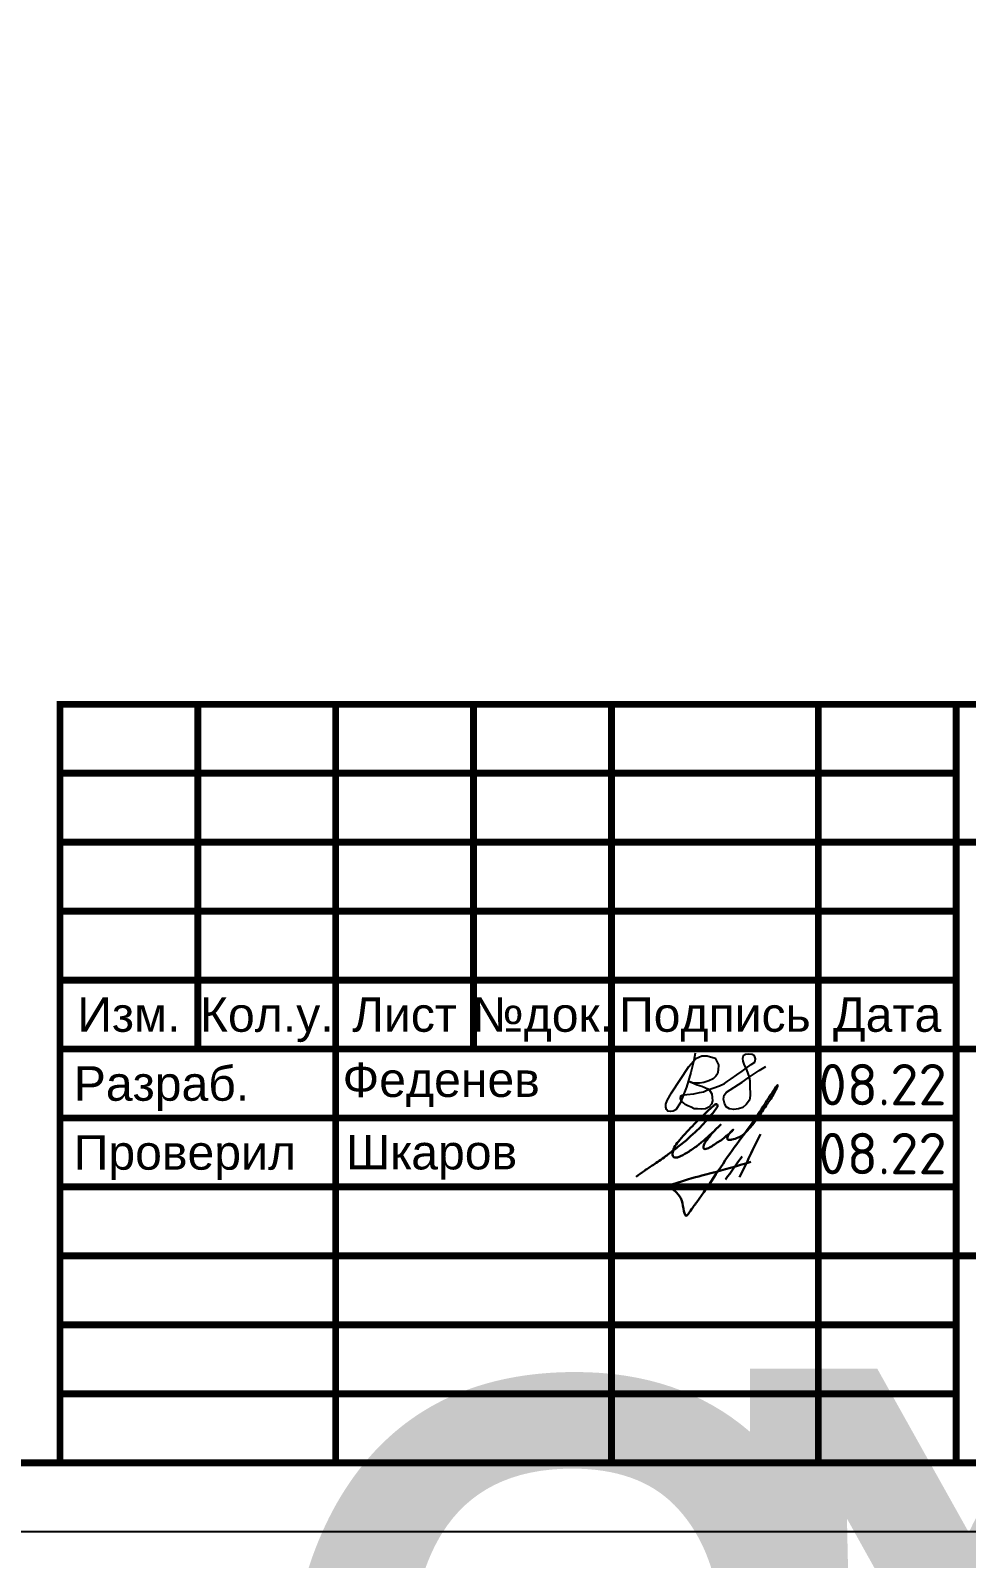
# Model space of a CAD drawing. Header units: millimetres. Extents: x 1642 to 8783, y 1095 to 5441.
# Drawn here: x 5523.9 to 5591.8, y 1172.4 to 1283.2 of the extents above; entities that cross this region are included whole.
import ezdxf
from ezdxf.enums import TextEntityAlignment as Align

# ---------------------------------------------------------------- set-up
doc = ezdxf.new("R2018")
doc.units = ezdxf.units.MM
doc.layers.add('Размерный', color=4, linetype='Continuous', lineweight=30)
doc.layers.add('Размеры на чертеже', color=250, linetype='Continuous', lineweight=25)
doc.layers.add('рамка', color=7, linetype='Continuous')
doc.styles.add('-ISOCPEUR-', font='isocpeur.ttf')
doc.styles.get("Standard").update_dxf_attribs({"font": 'arial.ttf'})

# ---------------------------------------------------------------- blocks, each defined once
blk = doc.blocks.new('*U307')
blk.add_attdef('РАЗРАБОТАЛ', text='', height=2.5).set_placement((721.5, -264.22), align=Align.MIDDLE_LEFT)
at = {"flags": 8}
for tag, height, p in [('ДАТА', 2.5, (761.07, -264.4)), ('ЛИСТ', 3, (857.39, -271.92)), ('ЛИСТОВ', 3, (874.89, -271.92))]:
    blk.add_attdef(tag, text='', height=height, dxfattribs=at).set_placement(p, align=Align.MIDDLE_CENTER)
blk.add_attdef('ПРОВЕРИЛ', (721.75, -270.73), '', height=2.5)
at = {"lineweight": 30, "flags": 104}
for tag, p in [('ТЕПЛОВЫЕ_СЕТИ', (801, -269.5)), ('ИМЯ_ЧЕРТЕЖА', (801, -284.5))]:
    blk.add_attdef(tag, text='', height=3, dxfattribs=at).set_placement(p, align=Align.MIDDLE_CENTER)
at = {"style": '-ISOCPEUR-', "flags": 8}
blk.add_attdef('ФОРМАТ', text='', height=3, dxfattribs=at).set_placement((851.97, -294.75), align=Align.MIDDLE_CENTER)
blk = doc.blocks.new('*U306')
blk.add_attdef('РАЗРАБОТАЛ', text='', height=2.5).set_placement((424.5, -264.22), align=Align.MIDDLE_LEFT)
at = {"flags": 8}
for tag, height, p in [('ДАТА', 2.5, (464.07, -264.4)), ('ЛИСТ', 3, (560.39, -271.92)), ('ЛИСТОВ', 3, (577.89, -271.92))]:
    blk.add_attdef(tag, text='', height=height, dxfattribs=at).set_placement(p, align=Align.MIDDLE_CENTER)
blk.add_attdef('ПРОВЕРИЛ', (424.75, -270.73), '', height=2.5)
at = {"lineweight": 30, "flags": 104}
for tag, p in [('ТЕПЛОВЫЕ_СЕТИ', (504, -269.5)), ('ИМЯ_ЧЕРТЕЖА', (504, -284.5))]:
    blk.add_attdef(tag, text='', height=3, dxfattribs=at).set_placement(p, align=Align.MIDDLE_CENTER)
at = {"style": '-ISOCPEUR-', "flags": 8}
blk.add_attdef('ФОРМАТ', text='', height=3, dxfattribs=at).set_placement((554.97, -294.75), align=Align.MIDDLE_CENTER)
blk = doc.blocks.new('*U305')
blk.add_lwpolyline([(0, 0), (420, 0), (420, -297), (0, -297)], close=True)
at = {"const_width": 0.5}
blk.add_lwpolyline([(20, -5), (415, -5), (415, -292), (20, -292)], close=True, dxfattribs=at)
for points in [[(230, -292), (230, -237), (415, -237)], [(240, -237), (240, -262)], [(250, -237), (250, -292)], [(260, -237), (260, -262)], [(270, -237), (270, -292)], [(285, -237), (285, -292)], [(295, -237), (295, -292)], [(230, -242), (295, -242)], [(230, -247), (295, -247)], [(295, -247), (415, -247)], [(230, -252), (295, -252)], [(230, -257), (295, -257)], [(230, -262), (415, -262)], [(230, -267), (295, -267)], [(230, -272), (295, -272)], [(230, -277), (295, -277)], [(295, -277), (415, -277)], [(230, -282), (295, -282)], [(230, -287), (295, -287)]]:
    blk.add_lwpolyline(points, dxfattribs=at)
for s, p in [('Изм.', (235, -259.5)), ('Кол.у.', (245, -259.5)), ('Лист', (255, -259.5)), ('№док.', (265, -259.5)), ('Подпись', (277.5, -259.5)), ('Дата', (290, -259.5))]:
    blk.add_text(s, height=2.5).set_placement(p, align=Align.MIDDLE_CENTER)
for s, p in [('Разраб.', (231, -264.5)), ('Проверил', (231, -269.5))]:
    blk.add_text(s, height=2.5).set_placement(p, align=Align.MIDDLE_LEFT)
blk.add_attdef('РАЗРАБОТАЛ', text='', height=2.5).set_placement((250.5, -264.22), align=Align.MIDDLE_LEFT)
at = {"flags": 8}
for tag, height, p in [('ДАТА', 2.5, (290.07, -264.4)), ('ЛИСТ', 3, (386.39, -271.92)), ('ЛИСТОВ', 3, (403.89, -271.92))]:
    blk.add_attdef(tag, text='', height=height, dxfattribs=at).set_placement(p, align=Align.MIDDLE_CENTER)
blk.add_attdef('ПРОВЕРИЛ', (250.75, -270.73), '', height=2.5)
at = {"lineweight": 30, "flags": 104}
for tag, p in [('ТЕПЛОВЫЕ_СЕТИ', (330, -269.5)), ('ИМЯ_ЧЕРТЕЖА', (330, -284.5))]:
    blk.add_attdef(tag, text='', height=3, dxfattribs=at).set_placement(p, align=Align.MIDDLE_CENTER)
at = {"style": '-ISOCPEUR-', "flags": 8}
blk.add_attdef('ФОРМАТ', text='', height=3, dxfattribs=at).set_placement((380.97, -294.75), align=Align.MIDDLE_CENTER)
blk = doc.blocks.new('подпись')
at = {"lineweight": 30}
for points in [[(-0.82, -1.23), (-0.21, -0.8), (0.43, -0.36), (0.86, -0.08), (1.32, 0.25), (2, 0.77), (2.8, 1.4), (3.27, 1.83), (3.84, 2.36), (4.46, 3.07), (5.01, 3.73), (5.08, 3.95), (5.01, 4.03), (4.91, 4), (4.76, 3.88), (4.33, 3.49), (3.4, 2.58), (2.34, 1.43), (1.83, 0.48), (1.87, 0.23), (1.99, 0.16), (2.17, 0.16), (2.41, 0.25), (3.02, 0.6), (3.71, 1.09), (4.34, 1.62), (5.32, 2.55), (4.75, 1.98), (4.27, 1.36), (4.08, 1.05), (4.07, 0.85), (4.11, 0.78), (4.25, 0.78), (4.42, 0.84), (4.78, 1.05), (5.16, 1.3), (5.47, 1.51), (5.72, 1.73), (6.05, 1.99), (6.23, 2.18), (5.94, 1.88), (5.8, 1.63), (5.8, 1.5), (5.89, 1.44), (6.13, 1.46), (6.57, 1.6), (6.9, 1.79), (7.5, 2.39), (8.04, 3.08), (8.61, 3.92), (9.15, 4.76), (9.43, 5.33), (8, 3.26), (6.29, 0.88), (3.58, -3.07), (3.05, -3.8), (2.85, -4.05), (2.49, -2.98), (2.12, -2.39), (1.3, -1.96), (1.02, -2.03), (2.91, -1.44), (4.7, -0.96), (7.51, -0.15)], [(8.19, 1.85), (6.68, -1.27)], [(6.86, 0.23), (5.67, -1.43)]]:
    blk.add_spline(points, degree=3, dxfattribs=at)
blk = doc.blocks.new('Подпись Леха')
at = {"layer": 'рамка'}
blk.add_blockref('подпись', (2.7, 0.11), dxfattribs=at)

msp = doc.modelspace()

# ---------------------------------------------------------------- linework, layer by layer
msp.add_lwpolyline([(5572.09, 1209.041), (5571.99, 1208.52), (5571.781, 1207.663), (5571.464, 1206.582), (5571, 1205.421), (5570.681, 1204.95), (5570.488, 1204.851), (5570.294, 1204.827), (5570.105, 1204.851), (5570.008, 1204.962), (5569.96, 1205.146), (5569.965, 1205.354), (5570.062, 1205.616), (5570.365, 1206.175), (5571.639, 1208.09), (5572.135, 1208.663), (5572.585, 1208.857), (5572.965, 1208.85), (5573.532, 1208.687), (5573.795, 1208.214), (5573.772, 1207.826), (5573.715, 1207.563), (5573.598, 1207.379), (5573.395, 1207.195), (5573.084, 1207.039), (5572.725, 1206.937), (5572.414, 1206.879), (5572.147, 1206.889), (5571.89, 1206.898), (5571.652, 1207.01), (5571.595, 1207.027), (5571.85, 1206.917), (5572.058, 1206.828), (5572.249, 1206.76), (5572.569, 1206.668), (5572.795, 1206.562), (5573.005, 1206.462), (5573.143, 1206.367), (5573.294, 1206.096), (5573.317, 1205.846), (5573.341, 1205.598), (5573.286, 1205.354), (5573.091, 1205.135), (5572.849, 1205.026), (5572.552, 1204.995), (5572.263, 1205.011), (5572.019, 1205.024), (5571.794, 1205.128), (5571.556, 1205.238), (5571.372, 1205.322), (5571.263, 1205.424), (5571.124, 1205.553), (5571.04, 1205.764), (5571.045, 1205.955), (5571.157, 1206.018), (5571.49, 1206.053), (5571.99, 1206.104), (5572.399, 1206.189), (5572.692, 1206.251), (5572.941, 1206.36), (5573.377, 1206.517), (5573.851, 1206.678), (5574.212, 1206.849), (5574.413, 1206.991), (5574.711, 1207.202), (5575.11, 1207.484), (5575.493, 1207.756), (5575.791, 1207.966), (5576.155, 1208.224), (5576.41, 1208.404), (5576.462, 1208.648), (5576.408, 1208.852), (5576.236, 1208.961), (5575.985, 1208.977), (5575.735, 1208.945), (5575.583, 1208.852), (5575.53, 1208.671), (5575.559, 1208.471), (5575.632, 1208.251), (5575.809, 1207.855), (5575.999, 1207.307), (5576.048, 1207.043), (5576.063, 1206.725), (5576.08, 1205.988), (5576.033, 1205.651), (5575.79, 1205.33), (5575.547, 1205.118), (5575.233, 1205.024), (5574.888, 1204.978), (5574.583, 1205.017), (5574.348, 1205.166), (5574.222, 1205.424), (5574.152, 1205.722), (5574.191, 1206.004), (5574.355, 1206.223), (5575.5, 1206.959), (5575.931, 1207.265), (5576.738, 1207.79), (5577.212, 1208.098)])

# ---------------------------------------------------------------- block references
msp.add_blockref('Подпись Леха', (5565.93, 1201.217))
at = {"layer": 'Размеры на чертеже', "lineweight": 90}
ref = msp.add_blockref('*U307', (3599.971, 1470.682), dxfattribs=at)
lines = msp.add_mtext('Продольный профиль участка тепловой сети', dxfattribs={"layer": '0', "insert": (4400.971, 1186.182), "char_height": 70, "attachment_point": 1})
ref.add_attrib('ИМЯ_ЧЕРТЕЖА', '', (4400.971, 1186.182), dxfattribs={"flags": 104}).embed_mtext(lines)
ref = msp.add_blockref('*U306', (4572.54, 1470.682), dxfattribs=at)
lines = msp.add_mtext('Ковер №1, №2 (М 1:25)', dxfattribs={"layer": '0', "insert": (5076.54, 1186.182), "char_height": 70, "attachment_point": 1})
ref.add_attrib('ИМЯ_ЧЕРТЕЖА', '', (5076.54, 1186.182), dxfattribs={"flags": 104}).embed_mtext(lines)
lines = msp.add_mtext('Тепловые сети', dxfattribs={"layer": '0', "insert": (5076.54, 1201.182), "char_height": 70, "attachment_point": 1})
ref.add_attrib('ТЕПЛОВЫЕ_СЕТИ', '', (5076.54, 1201.182), dxfattribs={"flags": 104}).embed_mtext(lines)
ref = msp.add_blockref('*U305', (5296.022, 1471.353), dxfattribs=at)
ref.add_attrib('РАЗРАБОТАЛ', 'Феденев', dxfattribs={"layer": '0', "height": 2.5}).set_placement((5546.522, 1207.129), align=Align.MIDDLE_LEFT)
ref.add_attrib('ПРОВЕРИЛ', 'Шкаров', (5546.771, 1200.623), dxfattribs={"layer": '0', "height": 2.5})

# ---------------------------------------------------------------- texts
at = {"layer": 'Размерный', "color": 0, "style": '-ISOCPEUR-'}
for p in [(5581.03, 1205.27), (5581.03, 1200.27)]:
    msp.add_text('08.22', height=3, dxfattribs=at).set_placement(p)

doc.saveas('drawing.dxf')
